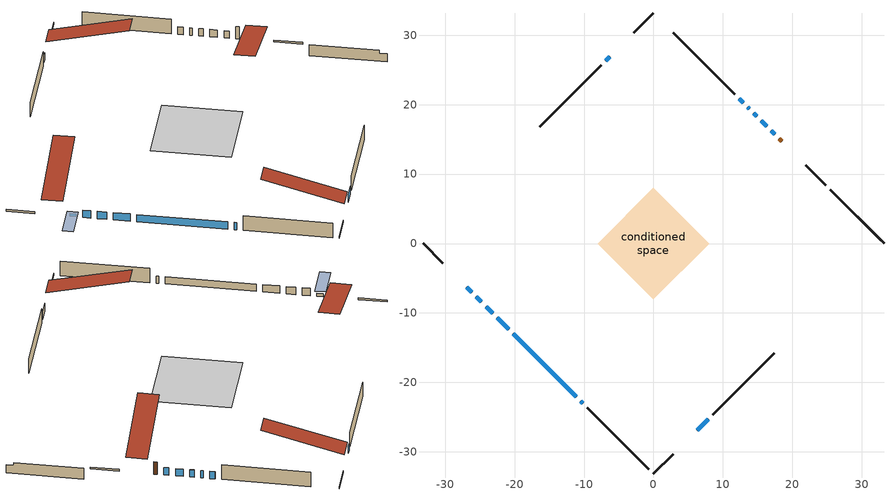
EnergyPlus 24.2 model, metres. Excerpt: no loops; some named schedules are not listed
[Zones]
conditioned space
 floor outside (Floor1 construction): -7.81,0 0,7.81 7.81,0 0,-7.81 z0.64
 floor adiabatic (AdiabaticFloorConstruction): -8.05,0 0,8.05 8.05,0 0,-8.05 z0.64
 floor foundation (Slab1 construction): -1.94,0.09 -0.09,1.94 1.94,-0.09 0.09,-1.94 z-1.19
 wall outside (RimJoist1 construction): 0,-33.21 2.87,-30.33 / -33.21,0 -30.33,-2.87 / 0,33.21 -2.87,30.33 / 24.79,8.42 21.92,11.29 z0.64:0.94
 wall outside (AdiabaticWallConstruction 1): 18.46,14.75 18.15,15.06 z0.64:2.67
 wall outside (AdiabaticWallConstruction): 17.49,15.71 16.97,16.24 / 16.31,16.9 15.54,17.67 / 14.88,18.32 14.46,18.75 / 13.8,19.4 13.55,19.66 / 12.89,20.31 12.37,20.83 / -6.33,26.87 -6.85,26.35 / 6.33,-26.87 7.87,-25.33 / -25.55,-7.65 -24.78,-8.42 / -24.13,-9.08 -23.18,-10.02 / -22.53,-10.68 -20.83,-12.37 / -20.17,-13.03 -11.12,-22.08 / -10.47,-22.74 -10.21,-22.99 z0.64:1.86; -26.87,-6.33 -26.21,-7 z0.64:1.18
 wall outside (Wall1 construction): 8.53,-24.68 17.43,-15.78 / -9.56,-23.65 -0.66,-32.55 / -7.51,25.7 -16.41,16.8 / 11.72,21.49 2.82,30.39 z0.64:3.08
 wall foundation (FoundationWall1 construction): 25.45,7.76,-1.19 25.45,7.76,0.64 32.43,0.78,0.64 32.43,0.78,0.18 33.21,0,0.18 33.21,0,-1.19
 window (WindowConstruction 11): 17.49,15.71 16.97,16.24 z0.64:1.86
 window (WindowConstruction 5): 16.31,16.9 15.54,17.67 z0.64:1.86
 window (WindowConstruction 6): 14.88,18.32 14.46,18.75 z0.64:1.86
 window (WindowConstruction 7): 13.8,19.4 13.55,19.66 z0.64:1.86
 window (WindowConstruction 8): 12.89,20.31 12.38,20.83 z0.64:1.86
 window (WindowConstruction 9): -6.33,26.87 -6.85,26.35 z0.64:1.86
 window (WindowConstruction 10): 6.33,-26.87 7.87,-25.33 z0.64:1.86
 window (WindowConstruction 12): -26.87,-6.33 -26.21,-7 z0.64:1.17
 window (WindowConstruction): -25.55,-7.66 -24.78,-8.42 z0.64:1.86
 window (WindowConstruction 1): -24.12,-9.08 -23.19,-10.02 z0.64:1.86
 window (WindowConstruction 2): -22.53,-10.68 -20.83,-12.37 z0.64:1.86
 window (WindowConstruction 3): -20.17,-13.03 -11.12,-22.08 z0.64:1.86
 window (WindowConstruction 4): -10.47,-22.74 -10.21,-22.99 z0.64:1.86
 door (Door): 18.46,14.75 18.15,15.06 z0.64:2.67
 ceiling adiabatic (AdiabaticFloorConstruction): 0,-8.05 8.05,0 0,8.05 -8.05,0 z0.64
 roof outside (Roof1 construction): 5.68,-27.53,3.08 -2.65,-19.2,6.02 -4.8,-21.34,6.02 3.53,-29.68,3.08; -27.53,-5.68,3.08 -19.2,2.65,6.02 -21.34,4.8,6.02 -29.68,-3.53,3.08; -5.68,27.53,3.08 2.65,19.2,6.02 4.8,21.34,6.02 -3.53,29.68,3.08; 19.11,14.09,3.08 10.78,5.76,6.02 12.93,3.61,6.02 21.26,11.95,3.08
shading: -26,-7.21 -27.08,-6.12 -30.53,-9.57 -29.45,-10.66 z1.47
[Building]
Building 1: Terrain=Suburbs
[Site:Location]
Quebec Intl AP_QC: Latitude {deg}=46.8; Longitude {deg}=-71.38; Time Zone {hr}=-5; Elevation {m}=74; Keep Site Location Information=Yes
[Site:GroundTemperature:Shallow]
0.0108218, -2.24938, -2.43038, -1.3578, 2.94801, 7.23376, 10.9493, 13.303, 13.5029, 11.5886, 7.96783, 3.81355
[Site:WaterMainsTemperature]
Calculation Method=Schedule; Temperature Schedule=mains temperature schedule
[Material] Roughness=Rough; Thermal Absorptance=0.9
Name | Thickness {m} | Conductivity {W/m-K} | Density {kg/m3} | Specific Heat {J/kg-K} | Solar Absorptance | Visible Absorptance
asphalt or fiberglass shingles | 0.00635 | 0.162714 | 1121.4 | 1465.45 | 0.4 | 0.4
concrete 4.0 in. | 0.1016 | 1.803125 | 2242.8 | 837.4 | 0.7 | 0.7
concrete 8.0 in. | 0.2032 | 1.803125 | 2242.8 | 837.4 | 0.7 | 0.7
door material | 0.04445 | 0.188738 | 512.64 | 1214.23 | 0.7 | 0.7
exterior vertical ins | 0.0277816 | 0.029427 | 32.04 | 1214.23 | 0.7 | 0.7
floor covering | 0.0127 | 0.0433444 | 54.468 | 1339.84 | 0.6 | 0.6
floor rigid ins; rim joist rigid ins; roof rigid ins; wall rigid ins | 0.051816 | 0.029427 | 32.04 | 1214.23 | 0.7 | 0.7
floor rigid ins 1; wall rigid ins 1 | 0.512978 | 0.029427 | 32.04 | 1214.23 | 0.7 | 0.7
floor stud and cavity | 0.1397 | 0.116639 | 92.3553 | 1139.71 | 0.7 | 0.7
floor stud and cavity 1 | 0.1397 | 1.75129 | 37.0049 | 1207.88 | 0.7 | 0.7
furniture material conditioned space 1 | 0.1524 | 0.115458 | 640.8 | 1214.23 | 0.6 | 0.6
gypsum board | 0.0127 | 0.160291 | 801 | 837.4 | 0.6 | 0.6
gypsum board 1 | 0.0127 | 0.160291 | 801 | 837.4 | 0.7 | 0.7
osb sheathing 0.5 in. | 0.0127 | 0.115458 | 512.64 | 1214.23 | 0.7 | 0.7
osb sheathing 0.75 in. | 0.01905 | 0.115458 | 512.64 | 1214.23 | 0.7 | 0.7
osb sheathing 2.0 in. | 0.0508 | 0.115458 | 512.64 | 1214.23 | 0.7 | 0.7
rim joist stud and cavity | 0.0508 | 0.0310689 | 125.044 | 1163.47 | 0.6 | 0.6
roof stud and cavity | 0.2032 | 0.211366 | 78.34581 | 1123.46 | 0.7 | 0.7
wall stud and cavity | 0.1397 | 0.156797 | 139.0536 | 1170.24 | 0.7 | 0.7
wall stud and cavity 1 | 0.0889 | 0.380278 | 52.3479 | 1209.89 | 0.7 | 0.7
wall stud and cavity 2 | 0.0889 | 0.391764 | 83.0341 | 1211.67 | 0.7 | 0.7
wood siding | 0.0254 | 0.102417 | 544.68 | 1172.36 | 0.4 | 0.4
wood siding 1; wood siding 2; wood siding 3 | 0.0254 | 0.102417 | 544.68 | 1172.36 | 0.7 | 0.7
[WindowMaterial:SimpleGlazingSystem]
Name | U-Factor {W/m2-K} | Solar Heat Gain Coefficient
WindowMaterial | 2.95597 | 0.66
WindowMaterial 1 | 3.08997 | 0.6
WindowMaterial 2 | 3.01559 | 0.65
WindowMaterial 3 | 2.97187 | 0.6
WindowMaterial 4 | 3.04284 | 0.59
WindowMaterial 5 | 3.23816 | 0.52
WindowMaterial 6 | 3.28813 | 0.48
WindowMaterial 7 | 3.01275 | 0.62
WindowMaterial 8 | 2.97357 | 0.62
WindowMaterial 9 | 3.34548 | 0.45
[Construction]
AdiabaticFloorConstruction: floor stud and cavity 1, floor rigid ins 1, osb sheathing 0.75 in., floor covering
AdiabaticWallConstruction: wood siding 2, wall rigid ins 1, wall stud and cavity 1, gypsum board
AdiabaticWallConstruction 1: wood siding 3, wall rigid ins 1, wall stud and cavity 1, gypsum board
Door: door material
Floor1 construction: floor stud and cavity, floor rigid ins, osb sheathing 0.75 in., floor covering
FoundationWall1 construction: concrete 8.0 in., gypsum board 1
furniture construction conditioned space 1: furniture material conditioned space 1
PartitionWallConstruction: gypsum board, wall stud and cavity 2, gypsum board
RimJoist1 construction: wood siding 1, rim joist rigid ins, osb sheathing 2.0 in., rim joist stud and cavity
Roof1 construction: asphalt or fiberglass shingles, roof rigid ins, osb sheathing 0.75 in., roof stud and cavity, gypsum board
Slab1 construction: concrete 4.0 in.
Wall1 construction: wood siding, wall rigid ins, osb sheathing 0.5 in., wall stud and cavity, gypsum board
WindowConstruction; WindowConstruction 10; WindowConstruction 5: WindowMaterial
WindowConstruction 1: WindowMaterial 1
WindowConstruction 11: WindowMaterial 8
WindowConstruction 12: WindowMaterial 9
WindowConstruction 2: WindowMaterial 2
WindowConstruction 3: WindowMaterial 3
WindowConstruction 4: WindowMaterial 4
WindowConstruction 6: WindowMaterial 5
WindowConstruction 7: WindowMaterial 6
WindowConstruction 8; WindowConstruction 9: WindowMaterial 7
[Zone]
conditioned space: Multiplier=1; Volume {m3}=339.4; Part of Total Floor Area=Yes
[Space]
conditioned space 1: Zone=conditioned space; Volume {m3}=339.4
[SurfaceProperty:ExposedFoundationPerimeter]
Slab1: Exposed Perimeter Calculation Method=TotalExposedPerimeter; Total Exposed Perimeter {m}=10.973
[InternalMass] Zone or ZoneList=conditioned space; Space or SpaceList=conditioned space 1
Name | Construction | Surface Area {m2}
furniture mass conditioned space 1 | furniture construction conditioned space 1 | 103.612
partition wall mass | PartitionWallConstruction | 259.03
[Lights]
interior lighting: Zone or ZoneList or Space or SpaceList=conditioned space 1; Schedule=interior lighting schedule; Design Level Calculation Method=LightingLevel; Lighting Level {W}=343.2; Return Air Fraction=0; Fraction Radiant=0.6; Fraction Visible=0.2; Fraction Replaceable=1
[People]
occupants: Zone or ZoneList or Space or SpaceList=conditioned space 1; Number of People Schedule=occupants schedule; Number of People Calculation Method=People; Number of People=3; Fraction Radiant=0.314171; Sensible Heat Fraction=0.56303; Activity Level Schedule=occupants activity schedule; Carbon Dioxide Generation Rate {m3/s-W}=0; Enable ASHRAE 55 Comfort Warnings=No; Mean Radiant Temperature Calculation Type=EnclosureAveraged
[ElectricEquipment] Zone or ZoneList or Space or SpaceList=conditioned space 1; Design Level Calculation Method=EquipmentLevel
Name | Schedule | Design Level {W} | Fraction Latent | Fraction Radiant | Fraction Lost
clothes dryer | clothes dryer schedule | 140.772 | 0.015 | 0.081 | 0.85
clothes washer | clothes washer schedule | 32.1985 | 0.03 | 0.162 | 0.7
cooking range | cooking range schedule | 215.147 | 0.08 | 0.432 | 0.2
dishwasher | dishwasher schedule | 66.8632 | 0.3 | 0.18 | 0.4
fridge | fridge schedule | 72.9452 | 0 | 0.6 | 0
mech vent house fan | mech vent house fan schedule | 0 | 0 | 0 | 1
mech vent house fan cfis | mech vent house fan cfis schedule | 0 | 0 | 0 | 0
mech vent range fan 0 | mech vent range fan 0 schedule | 57 | 0 | 0 | 1
misc plug loads | misc plug loads schedule | 494.7 | 0.045 | 0.513 | 0.1
whole house fan | Always On Discrete | 0 | 0 | 0 | 1
[OtherEquipment] Zone or ZoneList or Space or SpaceList=conditioned space 1; Design Level Calculation Method=EquipmentLevel
Name | Fuel Type | Schedule | Design Level {W} | Fraction Latent | Fraction Radiant | Fraction Lost
clothes dryer 1 | Electricity | clothes dryer schedule | 0 | 0.015 | 0.081 | 0.85
cooking range 1 | Electricity | cooking range schedule | 0 | 0.08 | 0.432 | 0.2
general water use latent | None | general water use schedule | 62.594 | 1 | 0 | 0
general water use sensible | None | general water use schedule | -61.6891 | 0 | 0.6 | 0
mech vent house fan latent load | None | Always On Discrete | 0 | 1 | 0 | 0
mech vent house fan sensible load | None | Always On Discrete | 0 | 0 | 0 | 0
water heater energy adjustment1 | Electricity | Always On Discrete | 0.01 | 0 | 0 | 1
[ZoneInfiltration:DesignFlowRate] Zone or ZoneList or Space or SpaceList=conditioned space 1; Schedule=Always On Discrete; Design Flow Rate Calculation Method=Flow/Zone; Design Flow Rate {m3/s}=0
infil flow; natural vent flow; whole house fan flow
[ZoneControl:Thermostat]
conditioned space Thermostat: Zone or ZoneList=conditioned space; Control Type Schedule=conditioned space Thermostat Schedule; Control 1=conditioned space temperature setpoint; Temperature Difference Between Cutout And Setpoint {deltaC}=0
[ZoneHVAC:Baseboard:Convective:Electric]
electric baseboard: Availability Schedule=Always On Discrete; Heating Design Capacity {W}=12755; Efficiency=1
[AirLoopHVAC:UnitarySystem]
unit heater unitary system: Control Type=Load; Controlling Zone or Thermostat Location=conditioned space; Dehumidification Control Type=None; Availability Schedule=Always On Discrete; Supply Fan=unit heater supply fan; Fan Placement=BlowThrough; Supply Air Fan Operating Mode Schedule=unit heater auto fan schedule; Heating Coil=unit heater htg coil; DX Heating Coil Sizing Ratio=1; Use DOAS DX Cooling Coil=No; Minimum Supply Air Temperature {C}=2; Latent Load Control=SensibleOnlyLoadControl; Cooling Supply Air Flow Rate Method=None; Heating Supply Air Flow Rate Method=SupplyAirFlowRate; Heating Supply Air Flow Rate {m3/s}=0.00141584; No Load Supply Air Flow Rate Method=SupplyAirFlowRate; No Load Supply Air Flow Rate {m3/s}=0; No Load Supply Air Flow Rate Control Set To Low Speed=Yes; Maximum Supply Air Temperature {C}=48.8889; Maximum Outdoor Dry-Bulb Temperature for Supplemental Heater Operation {C}=21; Ancillary On-Cycle Electric Power {W}=0; Ancillary Off-Cycle Electric Power {W}=0
[Fan:SystemModel]
unit heater supply fan: Availability Schedule=Always On Discrete; Design Maximum Air Flow Rate {m3/s}=0.00141584; Speed Control Method=Discrete; Electric Power Minimum Flow Rate Fraction=0.2; Design Pressure Rise {Pa}=500; Motor Efficiency=1; Motor In Air Stream Fraction=1; Design Electric Power Consumption {W}=Autosize; Design Power Sizing Method=PowerPerFlow; Electric Power Per Unit Flow Rate {W/(m3/s)}=1e-06; Electric Power Per Unit Flow Rate Per Unit Pressure {W/((m3/s)-Pa)}=1.66667; Fan Total Efficiency=0.7; Motor Loss Radiative Fraction=0; Number of Speeds=1; Speed Flow Fraction 1=1; Speed Electric Power Fraction 1=1
[Coil:Heating:Fuel]
unit heater htg coil: Availability Schedule=Always On Discrete; Fuel Type=OtherFuel1; Burner Efficiency=0.3; Nominal Capacity {W}=0.293071; On Cycle Parasitic Electric Load {W}=0; Off Cycle Parasitic Fuel Load {W}=0
[Zone equipment]
conditioned space: electric baseboard, unit heater unitary system
[Foundation:Kiva]
Foundation Kiva 1: Initial Indoor Air Temperature {C}=18; Wall Height Above Grade {m}=0.639989; Wall Depth Below Slab {m}=0.2032; Custom Block Material Name 1=exterior vertical ins; Custom Block Depth 1 {m}=1.82999; Custom Block X Position 1 {m}=0.2159; Custom Block Z Position 1 {m}=0
[Foundation:Kiva:Settings]
Soil Conductivity {W/m-K}=0.849921; Soil Density {kg/m3}=1842.3; Soil Specific Heat {J/kg-K}=418.7; Ground Solar Absorptivity=0.9; Ground Thermal Absorptivity=0.9; Ground Surface Roughness {m}=0.03; Far-Field Width {m}=40; Deep-Ground Boundary Condition=ZeroFlux; Deep-Ground Depth {m}=40; Minimum Cell Dimension {m}=0.2; Maximum Cell Growth Coefficient=3; Simulation Timestep=Timestep
[Exterior:Lights]
exterior lighting: Schedule=exterior lighting schedule; Design Level {W}=75.6
[EnergyManagementSystem:GlobalVariable]
infil_program_Qfan
infil_program_Qinf
natural_vent_program_Qnv
natural_vent_program_Qwhf
[EnergyManagementSystem:Sensor]
Name | Output:Variable or Output:Meter Index Key | Output:Variable or Output:Meter
airflow_gain | infil flow | Infiltration Sensible Heat Gain Energy
airflow_gain_1 | natural vent flow | Infiltration Sensible Heat Gain Energy
airflow_gain_2 | whole house fan flow | Infiltration Sensible Heat Gain Energy
airflow_loss | infil flow | Infiltration Sensible Heat Loss Energy
airflow_loss_1 | natural vent flow | Infiltration Sensible Heat Loss Energy
airflow_loss_2 | whole house fan flow | Infiltration Sensible Heat Loss Energy
clg_load_cond |  | Cooling:EnergyTransfer:Zone:CONDITIONED SPACE
clg_sp_s; clg_sp_s_1 | cooling setpoint | Schedule Value
clothes_dryer_exhaust_0_sch_s | clothes dryer exhaust 0 schedule | Schedule Value
conditioned_space_clg_unmet_s | conditioned space | Zone Cooling Setpoint Not Met Time
conditioned_space_htg_unmet_s | conditioned space | Zone Heating Setpoint Not Met Time
cool_season | cooling season schedule | Schedule Value
fridge_tin_s | conditioned space | Zone Mean Air Temperature
htg_load_cond |  | Heating:EnergyTransfer:Zone:CONDITIONED SPACE
htg_sp_s; htg_sp_s_1 | heating setpoint | Schedule Value
ig_ee_conv | clothes dryer | Electric Equipment Convective Heating Energy
ig_ee_conv_2 | cooking range | Electric Equipment Convective Heating Energy
ig_ee_conv_4 | fridge | Electric Equipment Convective Heating Energy
ig_ee_conv_5 | misc plug loads | Electric Equipment Convective Heating Energy
ig_ee_conv_6 | whole house fan | Electric Equipment Convective Heating Energy
ig_ee_rad | clothes dryer | Electric Equipment Radiant Heating Energy
ig_ee_rad_2 | cooking range | Electric Equipment Radiant Heating Energy
ig_ee_rad_4 | fridge | Electric Equipment Radiant Heating Energy
ig_ee_rad_5 | misc plug loads | Electric Equipment Radiant Heating Energy
ig_ee_rad_6 | whole house fan | Electric Equipment Radiant Heating Energy
ig_lgt_conv | interior lighting | Lights Convective Heating Energy
ig_lgt_rad | interior lighting | Lights Radiant Heating Energy
ig_lgt_vis | interior lighting | Lights Visible Radiation Heating Energy
ig_oe_conv | clothes dryer 1 | Other Equipment Convective Heating Energy
ig_oe_conv_1 | cooking range 1 | Other Equipment Convective Heating Energy
ig_oe_conv_2 | general water use latent | Other Equipment Convective Heating Energy
ig_oe_conv_3 | general water use sensible | Other Equipment Convective Heating Energy
ig_oe_conv_4 | water heater energy adjustment1 | Other Equipment Convective Heating Energy
ig_oe_rad | clothes dryer 1 | Other Equipment Radiant Heating Energy
ig_oe_rad_1 | cooking range 1 | Other Equipment Radiant Heating Energy
ig_oe_rad_2 | general water use latent | Other Equipment Radiant Heating Energy
ig_oe_rad_3 | general water use sensible | Other Equipment Radiant Heating Energy
ig_oe_rad_4 | water heater energy adjustment1 | Other Equipment Radiant Heating Energy
ig_ppl_conv | occupants | People Convective Heating Energy
ig_ppl_rad | occupants | People Radiant Heating Energy
im_conv | furniture mass conditioned space 1 | Surface Inside Face Convection Heat Gain Energy
im_conv_1 | partition wall mass | Surface Inside Face Convection Heat Gain Energy
im_ig | furniture mass conditioned space 1 | Surface Inside Face Internal Gains Radiation Heat Gain Energy
im_ig_1 | partition wall mass | Surface Inside Face Internal Gains Radiation Heat Gain Energy
im_lgt | furniture mass conditioned space 1 | Surface Inside Face Lights Radiation Heat Gain Energy
im_lgt_1 | partition wall mass | Surface Inside Face Lights Radiation Heat Gain Energy
im_sol | furniture mass conditioned space 1 | Surface Inside Face Solar Radiation Heat Gain Energy
im_sol_1 | partition wall mass | Surface Inside Face Solar Radiation Heat Gain Energy
im_surf | furniture mass conditioned space 1 | Surface Inside Face Net Surface Thermal Radiation Heat Gain Energy
im_surf_1 | partition wall mass | Surface Inside Face Net Surface Thermal Radiation Heat Gain Energy
mech_vent_range_fan_0_sch_s | mech vent range fan 0 schedule | Schedule Value
mv_conv | mech vent house fan | Electric Equipment Convective Heating Energy
mv_conv_1 | mech vent house fan cfis | Electric Equipment Convective Heating Energy
mv_conv_2 | mech vent range fan 0 | Electric Equipment Convective Heating Energy
mv_conv_3 | mech vent house fan latent load | Other Equipment Convective Heating Energy
mv_conv_4 | mech vent house fan sensible load | Other Equipment Convective Heating Energy
mv_rad | mech vent house fan | Electric Equipment Radiant Heating Energy
mv_rad_1 | mech vent house fan cfis | Electric Equipment Radiant Heating Energy
mv_rad_2 | mech vent range fan 0 | Electric Equipment Radiant Heating Energy
mv_rad_3 | mech vent house fan latent load | Other Equipment Radiant Heating Energy
mv_rad_4 | mech vent house fan sensible load | Other Equipment Radiant Heating Energy
natural_vent_s | natural vent schedule | Schedule Value
out_pb_s |  | Site Outdoor Air Barometric Pressure
out_wt_s |  | Site Outdoor Air Humidity Ratio
site_vw_s |  | Site Wind Speed
ss_back_out | Window1 | Surface Window Shortwave from Zone Back Out Window Heat Transfer Rate
ss_back_out_1 | Window10 | Surface Window Shortwave from Zone Back Out Window Heat Transfer Rate
ss_back_out_10 | Window4 | Surface Window Shortwave from Zone Back Out Window Heat Transfer Rate
ss_back_out_11 | Window5 | Surface Window Shortwave from Zone Back Out Window Heat Transfer Rate
ss_back_out_12 | Window9 | Surface Window Shortwave from Zone Back Out Window Heat Transfer Rate
ss_back_out_2 | Window11 | Surface Window Shortwave from Zone Back Out Window Heat Transfer Rate
ss_back_out_3 | Window12 | Surface Window Shortwave from Zone Back Out Window Heat Transfer Rate
ss_back_out_4 | Window13 | Surface Window Shortwave from Zone Back Out Window Heat Transfer Rate
ss_back_out_5 | Window14 | Surface Window Shortwave from Zone Back Out Window Heat Transfer Rate
ss_back_out_6 | Window15 | Surface Window Shortwave from Zone Back Out Window Heat Transfer Rate
ss_back_out_7 | Window17 | Surface Window Shortwave from Zone Back Out Window Heat Transfer Rate
ss_back_out_8 | Window2 | Surface Window Shortwave from Zone Back Out Window Heat Transfer Rate
ss_back_out_9 | Window3 | Surface Window Shortwave from Zone Back Out Window Heat Transfer Rate
ss_conv | Door1 | Surface Inside Face Convection Heat Gain Energy
ss_conv_1 | Window1 | Surface Inside Face Convection Heat Gain Energy
ss_conv_10 | Window3 | Surface Inside Face Convection Heat Gain Energy
ss_conv_11 | Window4 | Surface Inside Face Convection Heat Gain Energy
ss_conv_12 | Window5 | Surface Inside Face Convection Heat Gain Energy
ss_conv_13 | Window9 | Surface Inside Face Convection Heat Gain Energy
ss_conv_2 | Window10 | Surface Inside Face Convection Heat Gain Energy
ss_conv_3 | Window11 | Surface Inside Face Convection Heat Gain Energy
ss_conv_4 | Window12 | Surface Inside Face Convection Heat Gain Energy
ss_conv_5 | Window13 | Surface Inside Face Convection Heat Gain Energy
ss_conv_6 | Window14 | Surface Inside Face Convection Heat Gain Energy
ss_conv_7 | Window15 | Surface Inside Face Convection Heat Gain Energy
ss_conv_8 | Window17 | Surface Inside Face Convection Heat Gain Energy
ss_conv_9 | Window2 | Surface Inside Face Convection Heat Gain Energy
ss_ig | Door1 | Surface Inside Face Internal Gains Radiation Heat Gain Energy
ss_ig_1 | Window1 | Surface Inside Face Internal Gains Radiation Heat Gain Energy
ss_ig_10 | Window3 | Surface Inside Face Internal Gains Radiation Heat Gain Energy
ss_ig_11 | Window4 | Surface Inside Face Internal Gains Radiation Heat Gain Energy
ss_ig_12 | Window5 | Surface Inside Face Internal Gains Radiation Heat Gain Energy
ss_ig_13 | Window9 | Surface Inside Face Internal Gains Radiation Heat Gain Energy
ss_ig_2 | Window10 | Surface Inside Face Internal Gains Radiation Heat Gain Energy
ss_ig_3 | Window11 | Surface Inside Face Internal Gains Radiation Heat Gain Energy
ss_ig_4 | Window12 | Surface Inside Face Internal Gains Radiation Heat Gain Energy
ss_ig_5 | Window13 | Surface Inside Face Internal Gains Radiation Heat Gain Energy
ss_ig_6 | Window14 | Surface Inside Face Internal Gains Radiation Heat Gain Energy
ss_ig_7 | Window15 | Surface Inside Face Internal Gains Radiation Heat Gain Energy
ss_ig_8 | Window17 | Surface Inside Face Internal Gains Radiation Heat Gain Energy
ss_ig_9 | Window2 | Surface Inside Face Internal Gains Radiation Heat Gain Energy
ss_lgt | Door1 | Surface Inside Face Lights Radiation Heat Gain Energy
ss_sol | Door1 | Surface Inside Face Solar Radiation Heat Gain Energy
ss_surf | Door1 | Surface Inside Face Net Surface Thermal Radiation Heat Gain Energy
ss_surf_1 | Window1 | Surface Inside Face Net Surface Thermal Radiation Heat Gain Energy
ss_surf_10 | Window3 | Surface Inside Face Net Surface Thermal Radiation Heat Gain Energy
ss_surf_11 | Window4 | Surface Inside Face Net Surface Thermal Radiation Heat Gain Energy
ss_surf_12 | Window5 | Surface Inside Face Net Surface Thermal Radiation Heat Gain Energy
ss_surf_13 | Window9 | Surface Inside Face Net Surface Thermal Radiation Heat Gain Energy
ss_surf_2 | Window10 | Surface Inside Face Net Surface Thermal Radiation Heat Gain Energy
ss_surf_3 | Window11 | Surface Inside Face Net Surface Thermal Radiation Heat Gain Energy
ss_surf_4 | Window12 | Surface Inside Face Net Surface Thermal Radiation Heat Gain Energy
ss_surf_5 | Window13 | Surface Inside Face Net Surface Thermal Radiation Heat Gain Energy
ss_surf_6 | Window14 | Surface Inside Face Net Surface Thermal Radiation Heat Gain Energy
ss_surf_7 | Window15 | Surface Inside Face Net Surface Thermal Radiation Heat Gain Energy
ss_surf_8 | Window17 | Surface Inside Face Net Surface Thermal Radiation Heat Gain Energy
ss_surf_9 | Window2 | Surface Inside Face Net Surface Thermal Radiation Heat Gain Energy
ss_trans_in | Window1 | Surface Window Transmitted Solar Radiation Rate
ss_trans_in_1 | Window10 | Surface Window Transmitted Solar Radiation Rate
ss_trans_in_10 | Window4 | Surface Window Transmitted Solar Radiation Rate
ss_trans_in_11 | Window5 | Surface Window Transmitted Solar Radiation Rate
ss_trans_in_12 | Window9 | Surface Window Transmitted Solar Radiation Rate
ss_trans_in_2 | Window11 | Surface Window Transmitted Solar Radiation Rate
ss_trans_in_3 | Window12 | Surface Window Transmitted Solar Radiation Rate
ss_trans_in_4 | Window13 | Surface Window Transmitted Solar Radiation Rate
ss_trans_in_5 | Window14 | Surface Window Transmitted Solar Radiation Rate
ss_trans_in_6 | Window15 | Surface Window Transmitted Solar Radiation Rate
ss_trans_in_7 | Window17 | Surface Window Transmitted Solar Radiation Rate
ss_trans_in_8 | Window2 | Surface Window Transmitted Solar Radiation Rate
ss_trans_in_9 | Window3 | Surface Window Transmitted Solar Radiation Rate
ss_trans_out | Window1 | Surface Inside Face Initial Transmitted Diffuse Transmitted Out Window Solar Radiation Rate
ss_trans_out_1 | Window10 | Surface Inside Face Initial Transmitted Diffuse Transmitted Out Window Solar Radiation Rate
ss_trans_out_10 | Window4 | Surface Inside Face Initial Transmitted Diffuse Transmitted Out Window Solar Radiation Rate
ss_trans_out_11 | Window5 | Surface Inside Face Initial Transmitted Diffuse Transmitted Out Window Solar Radiation Rate
ss_trans_out_12 | Window9 | Surface Inside Face Initial Transmitted Diffuse Transmitted Out Window Solar Radiation Rate
ss_trans_out_2 | Window11 | Surface Inside Face Initial Transmitted Diffuse Transmitted Out Window Solar Radiation Rate
ss_trans_out_3 | Window12 | Surface Inside Face Initial Transmitted Diffuse Transmitted Out Window Solar Radiation Rate
ss_trans_out_4 | Window13 | Surface Inside Face Initial Transmitted Diffuse Transmitted Out Window Solar Radiation Rate
ss_trans_out_5 | Window14 | Surface Inside Face Initial Transmitted Diffuse Transmitted Out Window Solar Radiation Rate
ss_trans_out_6 | Window15 | Surface Inside Face Initial Transmitted Diffuse Transmitted Out Window Solar Radiation Rate
ss_trans_out_7 | Window17 | Surface Inside Face Initial Transmitted Diffuse Transmitted Out Window Solar Radiation Rate
ss_trans_out_8 | Window2 | Surface Inside Face Initial Transmitted Diffuse Transmitted Out Window Solar Radiation Rate
ss_trans_out_9 | Window3 | Surface Inside Face Initial Transmitted Diffuse Transmitted Out Window Solar Radiation Rate
s_conv | Floor1 | Surface Inside Face Convection Heat Gain Energy
s_conv_1 | FoundationWall1 | Surface Inside Face Convection Heat Gain Energy
s_conv_10 | Roof1:315 | Surface Inside Face Convection Heat Gain Energy
